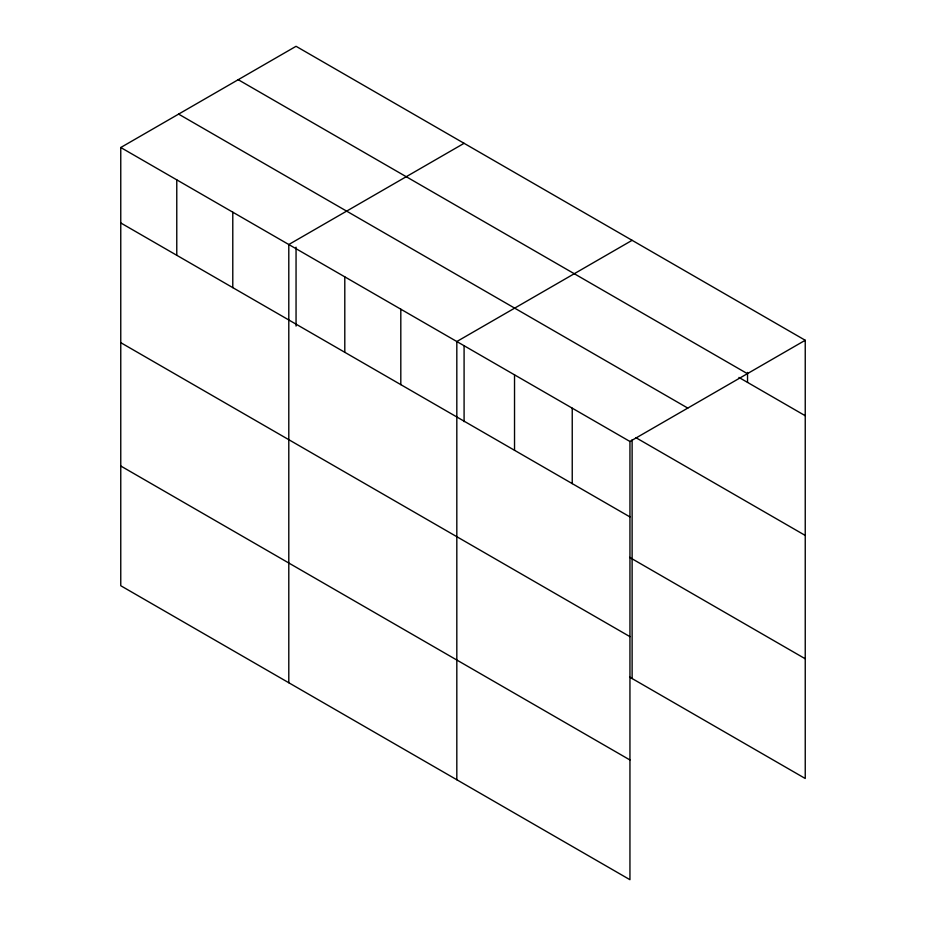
<?xml version="1.0" encoding="UTF-8"?>
<svg xmlns="http://www.w3.org/2000/svg" width="926" height="926" viewBox="0 0 926 926"><rect width="100%" height="100%" fill="white"/><g stroke="black" fill="none" stroke-linecap="round" stroke-linejoin="round"><path stroke-width="1.39" d="M120.762 147.512L629.946 441.482L629.946 879.7L120.762 585.73L120.762 147.512L296.054 46.3L805.238 340.27L805.238 778.488L629.634 677.103M464.088 143.31L288.796 244.522L288.796 682.74M632.122 240.32L456.819 341.532L456.819 779.75M629.946 441.482L805.238 340.27M238.214 79.694L747.398 373.676M738.936 377.438L805.238 415.728M178.602 114.106L687.787 408.088M635.803 437.616L805.238 535.436M120.762 222.958L629.946 516.928M629.634 557.394L805.238 658.78M120.762 342.666L629.946 636.648M120.762 466.01L629.946 759.98M747.537 372.437L747.537 382.403M632.122 439.792L632.122 678.538M572.233 408.169L572.233 483.615M514.532 374.845L514.532 450.291M464.088 345.641L464.088 421.654M400.808 309.191L400.808 384.637M344.796 276.851L344.796 352.308M296.054 247.196L296.054 326.079M232.785 212.181L232.785 287.627M176.773 179.841L176.773 255.287"/></g></svg>
